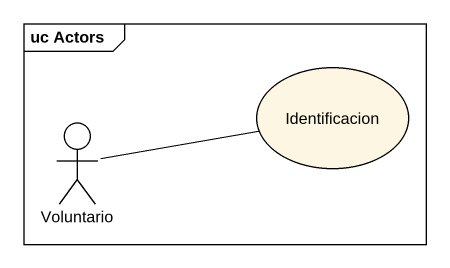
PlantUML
@startuml
mainframe uc Actors
usecase Identificacion
actor Voluntario
Voluntario -right- Identificacion
@enduml
